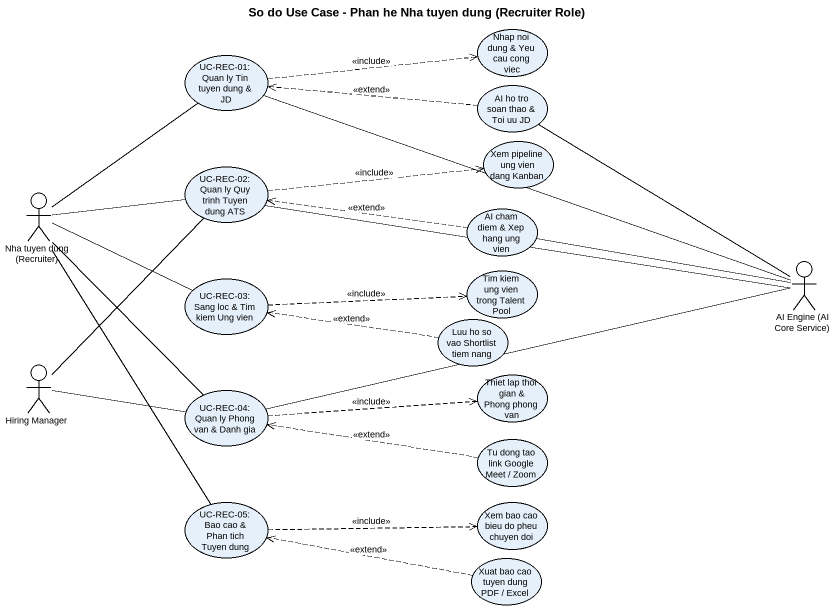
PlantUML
@startuml
title So do Use Case - Phan he Nha tuyen dung (Recruiter Role)
usecase "UC-REC-01: Quan ly Tin tuyen dung & JD" as UC_REC_01_Quan_ly_Tin_tuyen
usecase "Nhap noi dung & Yeu cau cong viec" as Nhap_noi_dung_Yeu_cau_cong
usecase "AI ho tro soan thao & Toi uu JD" as AI_ho_tro_soan_thao_Toi_uu
usecase "Xem pipeline ung vien dang Kanban" as Xem_pipeline_ung_vien_dang
usecase "UC-REC-02: Quan ly Quy trinh Tuyen dung ATS" as UC_REC_02_Quan_ly_Quy_trinh
actor "Nha tuyen dung (Recruiter)" as Nha_tuyen_dung_Recruiter
usecase "AI cham diem & Xep hang ung vien" as AI_cham_diem_Xep_hang_ung
usecase "UC-REC-03: Sang loc & Tim kiem Ung vien" as UC_REC_03_Sang_loc_Tim_kiem
usecase "Tim kiem ung vien trong Talent Pool" as Tim_kiem_ung_vien_trong
actor "AI Engine (AI Core Service)" as AI_Engine_AI_Core_Service
usecase "Luu ho so vao Shortlist tiem nang" as Luu_ho_so_vao_Shortlist
actor "Hiring Manager" as Hiring_Manager
usecase "Thiet lap thoi gian & Phong phong van" as Thiet_lap_thoi_gian_Phong
usecase "UC-REC-04: Quan ly Phong van & Danh gia" as UC_REC_04_Quan_ly_Phong_van
usecase "Tu dong tao link Google Meet / Zoom" as Tu_dong_tao_link_Google
usecase "UC-REC-05: Bao cao & Phan tich Tuyen dung" as UC_REC_05_Bao_cao_Phan_tich
usecase "Xem bao cao bieu do pheu chuyen doi" as Xem_bao_cao_bieu_do_pheu
usecase "Xuat bao cao tuyen dung PDF / Excel" as Xuat_bao_cao_tuyen_dung_PDF
UC_REC_01_Quan_ly_Tin_tuyen .right.> Nhap_noi_dung_Yeu_cau_cong : <<include>>
AI_ho_tro_soan_thao_Toi_uu .left.> UC_REC_01_Quan_ly_Tin_tuyen : <<extend>>
UC_REC_02_Quan_ly_Quy_trinh .right.> Xem_pipeline_ung_vien_dang : <<include>>
Nha_tuyen_dung_Recruiter -up- UC_REC_01_Quan_ly_Tin_tuyen
Nha_tuyen_dung_Recruiter -right- UC_REC_02_Quan_ly_Quy_trinh
Nha_tuyen_dung_Recruiter -right- UC_REC_03_Sang_loc_Tim_kiem
Nha_tuyen_dung_Recruiter -- UC_REC_04_Quan_ly_Phong_van
Nha_tuyen_dung_Recruiter -- UC_REC_05_Bao_cao_Phan_tich
AI_cham_diem_Xep_hang_ung .left.> UC_REC_02_Quan_ly_Quy_trinh : <<extend>>
UC_REC_03_Sang_loc_Tim_kiem .right.> Tim_kiem_ung_vien_trong : <<include>>
AI_Engine_AI_Core_Service -left- UC_REC_01_Quan_ly_Tin_tuyen
AI_Engine_AI_Core_Service -up- AI_ho_tro_soan_thao_Toi_uu
AI_Engine_AI_Core_Service -left- UC_REC_02_Quan_ly_Quy_trinh
AI_Engine_AI_Core_Service -left- AI_cham_diem_Xep_hang_ung
AI_Engine_AI_Core_Service -left- UC_REC_04_Quan_ly_Phong_van
Luu_ho_so_vao_Shortlist .left.> UC_REC_03_Sang_loc_Tim_kiem : <<extend>>
Hiring_Manager -up- UC_REC_02_Quan_ly_Quy_trinh
Hiring_Manager -right- UC_REC_04_Quan_ly_Phong_van
UC_REC_04_Quan_ly_Phong_van .right.> Thiet_lap_thoi_gian_Phong : <<include>>
Tu_dong_tao_link_Google .left.> UC_REC_04_Quan_ly_Phong_van : <<extend>>
UC_REC_05_Bao_cao_Phan_tich .right.> Xem_bao_cao_bieu_do_pheu : <<include>>
Xuat_bao_cao_tuyen_dung_PDF .left.> UC_REC_05_Bao_cao_Phan_tich : <<extend>>
@enduml
